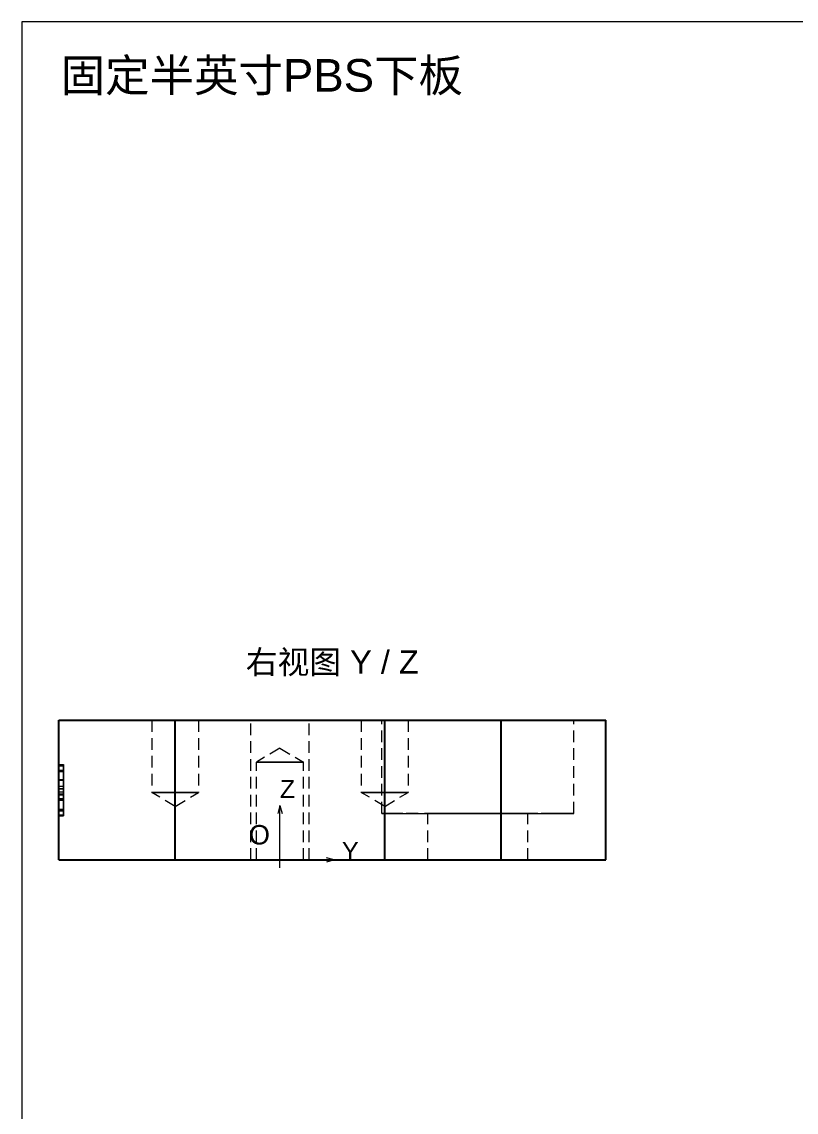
# Paper-space layout '01_三视图' of a CAD drawing. Header units: millimetres. Extents: x 8 to 452, y 8 to 289.
# Drawn here: x 8 to 107.8, y 148.5 to 289 of the extents above; entities that cross this region are included whole.
import ezdxf
from ezdxf.enums import TextEntityAlignment as Align

# ---------------------------------------------------------------- set-up
doc = ezdxf.new("R2010")
doc.units = ezdxf.units.MM
doc.linetypes.add('WP_HIDDEN', pattern=[2.3, 1.5, -0.8])
for name, color, linetype, lineweight in [('ANNOTATIONS', 7, 'CONTINUOUS', 18), ('HIDDEN', 7, 'WP_HIDDEN', 13), ('VISIBLE', 7, 'CONTINUOUS', 25)]:
    doc.layers.add(name, color=color, linetype=linetype, lineweight=lineweight)
doc.styles.add('CJK', font='Arial Unicode.ttf')

psp = doc.layouts.new('01_三视图')

# ---------------------------------------------------------------- linework, layer by layer
at = {"layer": 'ANNOTATIONS'}
for p, q in [((412, 289), (8, 289)), ((8, 289), (8, 8)), ((41.25, 188), (40.97, 187)), ((41.25, 181), (41.25, 188)), ((41.25, 188), (41.53, 187)), ((41.25, 180), (41.25, 182)), ((48.25, 181), (47.25, 181.28)), ((40.25, 181), (42.25, 181)), ((41.25, 181), (48.25, 181)), ((48.25, 181), (47.25, 180.72))]:
    psp.add_line(p, q, dxfattribs=at)
at = {"layer": 'HIDDEN'}
for points in [[(30.77, 199), (30.69, 199), (30.47, 199), (30.11, 199), (29.63, 199), (29.06, 199), (28.42, 199), (27.75, 199), (27.08, 199), (26.44, 199), (25.87, 199), (25.39, 199), (25.03, 199), (24.81, 199), (24.74, 199)], [(24.74, 199), (24.75, 199), (24.81, 199), (24.9, 199), (25.03, 199), (25.2, 199), (25.39, 199), (25.62, 199), (25.87, 199), (26.15, 199), (26.44, 199), (26.75, 199), (27.08, 199), (27.41, 199), (27.75, 199)], [(24.74, 199), (24.74, 189.7)], [(27.75, 199), (28.09, 199), (28.42, 199), (28.75, 199), (29.06, 199), (29.35, 199), (29.63, 199), (29.88, 199), (30.11, 199), (30.3, 199), (30.47, 199), (30.6, 199), (30.69, 199), (30.75, 199), (30.77, 199)], [(30.77, 199), (30.77, 189.7)], [(45, 199), (44.91, 199), (44.63, 199), (44.18, 199), (43.59, 199), (42.88, 199), (42.08, 199), (41.25, 199), (40.42, 199), (39.62, 199), (38.91, 199), (38.32, 199), (37.87, 199), (37.59, 199), (37.5, 199)], [(37.5, 199), (37.52, 199), (37.59, 199), (37.71, 199), (37.87, 199), (38.07, 199), (38.32, 199), (38.6, 199), (38.91, 199), (39.25, 199), (39.62, 199), (40.01, 199), (40.42, 199), (40.83, 199), (41.25, 199)], [(37.5, 181), (37.5, 199)], [(41.25, 199), (41.67, 199), (42.08, 199), (42.49, 199), (42.88, 199), (43.25, 199), (43.59, 199), (43.9, 199), (44.18, 199), (44.43, 199), (44.63, 199), (44.79, 199), (44.91, 199), (44.98, 199), (45, 199)], [(45, 181), (45, 199)], [(57.76, 199), (57.69, 199), (57.47, 199), (57.11, 199), (56.63, 199), (56.06, 199), (55.42, 199), (54.75, 199), (54.08, 199), (53.44, 199), (52.87, 199), (52.39, 199), (52.03, 199), (51.81, 199), (51.73, 199)], [(51.73, 199), (51.75, 199), (51.81, 199), (51.9, 199), (52.03, 199), (52.2, 199), (52.39, 199), (52.62, 199), (52.87, 199), (53.15, 199), (53.44, 199), (53.75, 199), (54.08, 199), (54.41, 199), (54.75, 199)], [(51.73, 199), (51.73, 189.7)], [(79.12, 199), (78.81, 199), (77.9, 199), (76.43, 199), (74.47, 199), (72.12, 199), (69.5, 199), (66.75, 199), (64, 199), (61.38, 199), (59.03, 199), (57.07, 199), (55.6, 199), (54.69, 199), (54.38, 199)], [(54.38, 199), (54.45, 199), (54.69, 199), (55.07, 199), (55.6, 199), (56.27, 199), (57.07, 199), (58, 199), (59.03, 199), (60.17, 199), (61.38, 199), (62.66, 199), (64, 199), (65.36, 199), (66.75, 199)], [(54.38, 187), (54.38, 199)], [(54.75, 199), (55.09, 199), (55.42, 199), (55.75, 199), (56.06, 199), (56.35, 199), (56.63, 199), (56.88, 199), (57.11, 199), (57.3, 199), (57.47, 199), (57.6, 199), (57.69, 199), (57.75, 199), (57.76, 199)], [(57.76, 199), (57.76, 189.7)], [(66.75, 199), (68.14, 199), (69.5, 199), (70.84, 199), (72.12, 199), (73.33, 199), (74.47, 199), (75.5, 199), (76.43, 199), (77.23, 199), (77.9, 199), (78.43, 199), (78.81, 199), (79.05, 199), (79.12, 199)], [(79.12, 187), (79.12, 199)], [(41.25, 195.41), (38.23, 193.6)], [(41.25, 195.41), (44.27, 193.6)], [(12.75, 193.07), (12.75, 193.24), (12.75, 193.3)], [(12.75, 193.3), (12.75, 193.25), (12.75, 193.08)], [(12.75, 193.3), (13.35, 193.3)], [(12.75, 193.01), (12.75, 193.17), (12.75, 193.22)], [(12.75, 193.22), (12.75, 193.19), (12.75, 193.12), (12.75, 193.01), (12.75, 192.84)], [(12.75, 192.71), (12.75, 192.93), (12.75, 193.09), (12.75, 193.19), (12.75, 193.22)], [(12.75, 193.22), (12.75, 193.19), (12.75, 193.1), (12.75, 192.95), (12.75, 192.74)], [(12.75, 193.22), (13.35, 193.22)], [(12.75, 193.19), (12.75, 186.81)], [(12.75, 193.13), (12.75, 193.18), (12.75, 193.19)], [(12.75, 193), (12.75, 193.14), (12.75, 193.19)], [(12.75, 187.56), (12.75, 193.19)], [(12.75, 193.19), (13.35, 193.19)], [(12.75, 192.83), (12.75, 193.02), (12.75, 193.13)], [(12.75, 193.13), (13.35, 193.13)], [(12.75, 193.08), (12.75, 192.82), (12.75, 192.44)], [(12.75, 192.4), (12.75, 192.79), (12.75, 193.07)], [(12.75, 192.41), (12.75, 192.76), (12.75, 193.01)], [(12.75, 192.4), (12.75, 192.75), (12.75, 193)], [(12.75, 192.84), (12.75, 192.63), (12.75, 192.39), (12.75, 192.1), (12.75, 191.78)], [(12.75, 192.22), (12.75, 192.57), (12.75, 192.83)], [(12.75, 192.74), (12.75, 192.48), (12.75, 192.16), (12.75, 191.79), (12.75, 191.37)], [(12.75, 191.45), (12.75, 192.14), (12.75, 192.44), (12.75, 192.71)], [(12.75, 192.23), (12.75, 192.38), (12.75, 192.48), (12.75, 192.55), (12.75, 192.57)], [(12.75, 192.57), (12.75, 192.55), (12.75, 192.49), (12.75, 192.39), (12.75, 192.25)], [(12.75, 192.57), (13.35, 192.57)], [(12.75, 192.57), (12.75, 192.54), (12.75, 192.44), (12.75, 192.28), (12.75, 192.05)], [(12.75, 192.11), (12.75, 192.31), (12.75, 192.45), (12.75, 192.54), (12.75, 192.57)], [(12.75, 192.27), (12.75, 192.4), (12.75, 192.49), (12.75, 192.54), (12.75, 192.56)], [(12.75, 192.56), (12.75, 192.54), (12.75, 192.48), (12.75, 192.38), (12.75, 192.25)], [(12.75, 192.56), (13.35, 192.56)], [(13.35, 193.08), (13.35, 193.25), (13.35, 193.3)], [(13.35, 193.3), (13.35, 193.24), (13.35, 193.07)], [(13.35, 192.84), (13.35, 193.01), (13.35, 193.12), (13.35, 193.19), (13.35, 193.22)], [(13.35, 193.22), (13.35, 193.17), (13.35, 193.01)], [(13.35, 192.74), (13.35, 192.95), (13.35, 193.1), (13.35, 193.19), (13.35, 193.22)], [(13.35, 193.22), (13.35, 193.19), (13.35, 193.09), (13.35, 192.93), (13.35, 192.71)], [(13.35, 186.81), (13.35, 193.19)], [(13.35, 193.19), (13.35, 193.18), (13.35, 193.13)], [(13.35, 193.19), (13.35, 193.14), (13.35, 193)], [(13.35, 193.19), (13.35, 187.56)], [(13.35, 193.13), (13.35, 193.02), (13.35, 192.83)], [(13.35, 192.44), (13.35, 192.81), (13.35, 193.08)], [(13.35, 193.07), (13.35, 192.79), (13.35, 192.4)], [(13.35, 193.01), (13.35, 192.76), (13.35, 192.41)], [(13.35, 193), (13.35, 192.75), (13.35, 192.4)], [(13.35, 191.78), (13.35, 192.1), (13.35, 192.39), (13.35, 192.64), (13.35, 192.84)], [(13.35, 192.83), (13.35, 192.57), (13.35, 192.22)], [(13.35, 191.37), (13.35, 191.8), (13.35, 192.17), (13.35, 192.48), (13.35, 192.74)], [(13.35, 192.71), (13.35, 192.44), (13.35, 192.14), (13.35, 191.81), (13.35, 191.45)], [(13.35, 192.25), (13.35, 192.39), (13.35, 192.49), (13.35, 192.55), (13.35, 192.57)], [(13.35, 192.57), (13.35, 192.55), (13.35, 192.48), (13.35, 192.38), (13.35, 192.23)], [(13.35, 192.05), (13.35, 192.28), (13.35, 192.44), (13.35, 192.54), (13.35, 192.57)], [(13.35, 192.57), (13.35, 192.54), (13.35, 192.45), (13.35, 192.31), (13.35, 192.11)], [(13.35, 192.25), (13.35, 192.38), (13.35, 192.48), (13.35, 192.54), (13.35, 192.56)], [(13.35, 192.56), (13.35, 192.54), (13.35, 192.49), (13.35, 192.4), (13.35, 192.27)], [(44.27, 193.6), (44.19, 193.6), (43.97, 193.6), (43.61, 193.6), (43.13, 193.6), (42.56, 193.6), (41.92, 193.6), (41.25, 193.6), (40.58, 193.6), (39.94, 193.6), (39.37, 193.6), (38.89, 193.6), (38.53, 193.6), (38.31, 193.6), (38.23, 193.6)], [(38.23, 193.6), (38.25, 193.6), (38.31, 193.6), (38.4, 193.6), (38.53, 193.6), (38.7, 193.6), (38.89, 193.6), (39.12, 193.6), (39.37, 193.6), (39.65, 193.6), (39.94, 193.6), (40.25, 193.6), (40.58, 193.6), (40.91, 193.6), (41.25, 193.6)], [(38.23, 181), (38.23, 193.6)], [(41.25, 193.6), (41.59, 193.6), (41.92, 193.6), (42.25, 193.6), (42.56, 193.6), (42.85, 193.6), (43.13, 193.6), (43.38, 193.6), (43.61, 193.6), (43.8, 193.6), (43.97, 193.6), (44.1, 193.6), (44.19, 193.6), (44.25, 193.6), (44.27, 193.6)], [(44.27, 181), (44.27, 193.6)], [(12.75, 192.44), (12.75, 192.01), (12.75, 191.54)], [(12.75, 190.16), (12.75, 192.44)], [(12.75, 192.44), (13.35, 192.44)], [(12.75, 192.44), (12.75, 192.38)], [(12.75, 190.51), (12.75, 192.44)], [(12.75, 192.44), (12.75, 192.42), (12.75, 192.35)], [(12.75, 191.46), (12.75, 191.98), (12.75, 192.41)], [(12.75, 191.56), (12.75, 192.4)], [(12.75, 191.39), (12.75, 191.92), (12.75, 192.4)], [(12.75, 192.38), (12.75, 192.24), (12.75, 192)], [(12.75, 192.38), (13.35, 192.38)], [(12.75, 192.35), (12.75, 192.22), (12.75, 192.02)], [(12.75, 191.6), (12.75, 191.97), (12.75, 192.27)], [(12.75, 192.25), (12.75, 191.89), (12.75, 191.46)], [(12.75, 192.25), (12.75, 192.07), (12.75, 191.86), (12.75, 191.61), (12.75, 191.33)], [(12.75, 191.29), (12.75, 191.82), (12.75, 192.04), (12.75, 192.23)], [(12.75, 191.35), (12.75, 191.8), (12.75, 192.22)], [(12.75, 189.96), (12.75, 190.61), (12.75, 191.2), (12.75, 191.71), (12.75, 191.93), (12.75, 192.11)], [(12.75, 192.05), (12.75, 191.88), (12.75, 191.68), (12.75, 191.19), (12.75, 190.6), (12.75, 189.96)], [(12.75, 192.02), (12.75, 191.76), (12.75, 191.46)], [(12.75, 192), (12.75, 191.69), (12.75, 191.32)], [(12.75, 191.78), (12.75, 191.39), (12.75, 190.95), (12.75, 190.47), (12.75, 189.96)], [(12.75, 191.03), (12.75, 191.28), (12.75, 191.6)], [(12.75, 190.79), (12.75, 191.56)], [(12.75, 191.54), (12.75, 191.12), (12.75, 190.75)], [(12.75, 189.96), (12.75, 190.39), (12.75, 190.79), (12.75, 191.15), (12.75, 191.46)], [(12.75, 191.46), (12.75, 190.52)], [(12.75, 191.46), (12.75, 191.15), (12.75, 190.9)], [(12.75, 190.69), (12.75, 191.45)], [(12.75, 191.33), (12.75, 191.39)], [(12.75, 191.39), (13.35, 191.39)], [(12.75, 191.37), (12.75, 191.29)], [(12.75, 191.37), (13.35, 191.37)], [(12.75, 189.97), (12.75, 190.27), (12.75, 190.6), (12.75, 191.35)], [(12.75, 191.33), (13.35, 191.33)], [(12.75, 191.32), (12.75, 190.83), (12.75, 190.63), (12.75, 190.46)], [(12.75, 191.29), (13.35, 191.29)], [(13.35, 191.54), (13.35, 192.01), (13.35, 192.44)], [(13.35, 192.44), (13.35, 190.16)], [(13.35, 192.38), (13.35, 192.44)], [(13.35, 192.44), (13.35, 190.51)], [(13.35, 192.35), (13.35, 192.42), (13.35, 192.44)], [(13.35, 192.41), (13.35, 191.98), (13.35, 191.46)], [(13.35, 192.4), (13.35, 191.56)], [(13.35, 192.4), (13.35, 191.93), (13.35, 191.39)], [(13.35, 192), (13.35, 192.24), (13.35, 192.38)], [(13.35, 192.02), (13.35, 192.22), (13.35, 192.35)], [(13.35, 192.27), (13.35, 191.97), (13.35, 191.6)], [(13.35, 191.46), (13.35, 191.89), (13.35, 192.25)], [(13.35, 191.33), (13.35, 191.62), (13.35, 191.86), (13.35, 192.07), (13.35, 192.25)], [(13.35, 192.23), (13.35, 192.04), (13.35, 191.82), (13.35, 191.57), (13.35, 191.29)], [(13.35, 192.22), (13.35, 191.8), (13.35, 191.35)], [(13.35, 192.11), (13.35, 191.95), (13.35, 191.76), (13.35, 191.53), (13.35, 191.28), (13.35, 191), (13.35, 190.68), (13.35, 190.33), (13.35, 189.96)], [(13.35, 189.96), (13.35, 190.33), (13.35, 190.68), (13.35, 190.99), (13.35, 191.27), (13.35, 191.51), (13.35, 191.73), (13.35, 191.9), (13.35, 192.05)], [(13.35, 191.46), (13.35, 191.76), (13.35, 192.02)], [(13.35, 191.32), (13.35, 191.69), (13.35, 192)], [(13.35, 189.96), (13.35, 190.49), (13.35, 190.98), (13.35, 191.41), (13.35, 191.78)], [(13.35, 191.6), (13.35, 191.28), (13.35, 191.03)], [(13.35, 191.56), (13.35, 190.79)], [(13.35, 190.75), (13.35, 191.12), (13.35, 191.54)], [(13.35, 191.46), (13.35, 191.16), (13.35, 190.81), (13.35, 190.41), (13.35, 189.96)], [(13.35, 190.52), (13.35, 191.46)], [(13.35, 190.9), (13.35, 191.15), (13.35, 191.46)], [(13.35, 191.45), (13.35, 190.69)], [(13.35, 191.39), (13.35, 191.33)], [(13.35, 191.29), (13.35, 191.37)], [(13.35, 191.35), (13.35, 190.95), (13.35, 190.59), (13.35, 190.26), (13.35, 189.97)], [(13.35, 190.46), (13.35, 190.63), (13.35, 190.83), (13.35, 191.06), (13.35, 191.32)], [(12.75, 190.58), (12.75, 191.03)], [(12.75, 190.9), (12.75, 190.71), (12.75, 190.58)], [(12.75, 190.2), (12.75, 190.46), (12.75, 190.79)], [(12.75, 190.75), (12.75, 190.42), (12.75, 190.15)], [(12.75, 189.91), (12.75, 190.69)], [(12.75, 190.17), (12.75, 190.58)], [(12.75, 190.58), (12.75, 190.53), (12.75, 190.51)], [(12.75, 190.52), (12.75, 190.22), (12.75, 189.9), (12.75, 189.17)], [(12.75, 190.51), (13.35, 190.51)], [(12.75, 190.46), (12.75, 190.32), (12.75, 190.23), (12.75, 190.17), (12.75, 190.16)], [(12.75, 189.63), (12.75, 189.82), (12.75, 189.98), (12.75, 190.11), (12.75, 190.2)], [(12.75, 190.2), (13.35, 190.2)], [(12.75, 189.52), (12.75, 189.88), (12.75, 190.17)], [(12.75, 190.16), (13.35, 190.16)], [(12.75, 190.15), (12.75, 189.75)], [(12.75, 189.4), (12.75, 189.43), (12.75, 189.53), (12.75, 189.71), (12.75, 189.97)], [(12.75, 189.96), (12.75, 189.2), (12.75, 188.5), (12.75, 187.87), (12.75, 187.6), (12.75, 187.36)], [(12.75, 188.14), (12.75, 188.53), (12.75, 188.97), (12.75, 189.44), (12.75, 189.96)], [(12.75, 187.86), (12.75, 188.03), (12.75, 188.23), (12.75, 188.73), (12.75, 189.31), (12.75, 189.96)], [(12.75, 189.96), (12.75, 189.31), (12.75, 188.73), (12.75, 188.24), (12.75, 188.03), (12.75, 187.87)], [(12.75, 188.79), (12.75, 189.41), (12.75, 189.68), (12.75, 189.91)], [(12.75, 187.56), (12.75, 189.76)], [(12.75, 189.76), (13.35, 189.76)], [(12.75, 189.76), (12.75, 189.73), (12.75, 189.65)], [(12.75, 189.75), (12.75, 189.58), (12.75, 189.44)], [(13.35, 191.03), (13.35, 190.58)], [(13.35, 190.58), (13.35, 190.71), (13.35, 190.9)], [(13.35, 190.79), (13.35, 190.46), (13.35, 190.2)], [(13.35, 190.15), (13.35, 190.42), (13.35, 190.75)], [(13.35, 190.69), (13.35, 189.91)], [(13.35, 190.58), (13.35, 190.17)], [(13.35, 190.51), (13.35, 190.53), (13.35, 190.58)], [(13.35, 189.17), (13.35, 189.57), (13.35, 189.93), (13.35, 190.25), (13.35, 190.52)], [(13.35, 190.16), (13.35, 190.18), (13.35, 190.23), (13.35, 190.33), (13.35, 190.46)], [(13.35, 190.2), (13.35, 189.97), (13.35, 189.63)], [(13.35, 190.17), (13.35, 189.88), (13.35, 189.52)], [(13.35, 189.75), (13.35, 190.15)], [(13.35, 189.97), (13.35, 189.72), (13.35, 189.54), (13.35, 189.44), (13.35, 189.4)], [(13.35, 189.96), (13.35, 189.42), (13.35, 188.94), (13.35, 188.52), (13.35, 188.14)], [(13.35, 187.36), (13.35, 187.58), (13.35, 187.82), (13.35, 188.1), (13.35, 188.41), (13.35, 188.75), (13.35, 189.12), (13.35, 189.52), (13.35, 189.96)], [(13.35, 189.96), (13.35, 189.58), (13.35, 189.24), (13.35, 188.93), (13.35, 188.65), (13.35, 188.4), (13.35, 188.19), (13.35, 188.01), (13.35, 187.86)], [(13.35, 187.87), (13.35, 188.01), (13.35, 188.19), (13.35, 188.41), (13.35, 188.65), (13.35, 188.93), (13.35, 189.24), (13.35, 189.58), (13.35, 189.96)], [(13.35, 189.91), (13.35, 189.69), (13.35, 189.43), (13.35, 189.13), (13.35, 188.79)], [(13.35, 189.76), (13.35, 187.56)], [(13.35, 189.65), (13.35, 189.73), (13.35, 189.76)], [(13.35, 189.44), (13.35, 189.57), (13.35, 189.75)], [(30.77, 189.7), (30.69, 189.7), (30.47, 189.7), (30.11, 189.7), (29.63, 189.7), (29.06, 189.7), (28.42, 189.7), (27.75, 189.7), (27.08, 189.7), (26.44, 189.7), (25.87, 189.7), (25.39, 189.7), (25.03, 189.7), (24.81, 189.7), (24.74, 189.7)], [(24.74, 189.7), (24.75, 189.7), (24.81, 189.7), (24.9, 189.7), (25.03, 189.7), (25.2, 189.7), (25.39, 189.7), (25.62, 189.7), (25.87, 189.7), (26.15, 189.7), (26.44, 189.7), (26.75, 189.7), (27.08, 189.7), (27.41, 189.7), (27.75, 189.7)], [(27.75, 187.89), (24.74, 189.7)], [(27.75, 189.7), (28.09, 189.7), (28.42, 189.7), (28.75, 189.7), (29.06, 189.7), (29.35, 189.7), (29.63, 189.7), (29.88, 189.7), (30.11, 189.7), (30.3, 189.7), (30.47, 189.7), (30.6, 189.7), (30.69, 189.7), (30.75, 189.7), (30.77, 189.7)], [(27.75, 187.89), (30.77, 189.7)], [(57.76, 189.7), (57.69, 189.7), (57.47, 189.7), (57.11, 189.7), (56.63, 189.7), (56.06, 189.7), (55.42, 189.7), (54.75, 189.7), (54.08, 189.7), (53.44, 189.7), (52.87, 189.7), (52.39, 189.7), (52.03, 189.7), (51.81, 189.7), (51.73, 189.7)], [(51.73, 189.7), (51.75, 189.7), (51.81, 189.7), (51.9, 189.7), (52.03, 189.7), (52.2, 189.7), (52.39, 189.7), (52.62, 189.7), (52.87, 189.7), (53.15, 189.7), (53.44, 189.7), (53.75, 189.7), (54.08, 189.7), (54.41, 189.7), (54.75, 189.7)], [(54.75, 187.89), (51.73, 189.7)], [(54.75, 189.7), (55.09, 189.7), (55.42, 189.7), (55.75, 189.7), (56.06, 189.7), (56.35, 189.7), (56.63, 189.7), (56.88, 189.7), (57.11, 189.7), (57.3, 189.7), (57.47, 189.7), (57.6, 189.7), (57.69, 189.7), (57.75, 189.7), (57.76, 189.7)], [(54.75, 187.89), (57.76, 189.7)], [(12.75, 189.65), (12.75, 189.5), (12.75, 189.28)], [(12.75, 188.66), (12.75, 189.18), (12.75, 189.63)], [(12.75, 188.61), (12.75, 189.09), (12.75, 189.52)], [(12.75, 189.51), (12.75, 188.72)], [(12.75, 189.51), (13.35, 189.51)], [(12.75, 189.44), (12.75, 189.27), (12.75, 189.07)], [(12.75, 186.81), (12.75, 189.4)], [(12.75, 189.4), (13.35, 189.4)], [(12.75, 189.28), (12.75, 188.99), (12.75, 188.66)], [(12.75, 189.17), (12.75, 188.66), (12.75, 188.2)], [(12.75, 189.07), (12.75, 188.82), (12.75, 188.54)], [(12.75, 188.14), (12.75, 188.5), (12.75, 188.93)], [(12.75, 188.93), (12.75, 188.86)], [(12.75, 188.93), (13.35, 188.93)], [(12.75, 188.86), (12.75, 188.25), (12.75, 187.71)], [(12.75, 188.86), (13.35, 188.86)], [(12.75, 187.99), (12.75, 188.12), (12.75, 188.31), (12.75, 188.53), (12.75, 188.79)], [(12.75, 188.72), (13.35, 188.72)], [(12.75, 187.83), (12.75, 188.23), (12.75, 188.66)], [(12.75, 188.66), (12.75, 188.37), (12.75, 188.12)], [(12.75, 187.65), (12.75, 188.12), (12.75, 188.61)], [(12.75, 188.54), (12.75, 188)], [(13.35, 189.28), (13.35, 189.5), (13.35, 189.65)], [(13.35, 189.63), (13.35, 189.18), (13.35, 188.66)], [(13.35, 189.52), (13.35, 189.1), (13.35, 188.61)], [(13.35, 188.72), (13.35, 189.51)], [(13.35, 189.07), (13.35, 189.27), (13.35, 189.44)], [(13.35, 189.4), (13.35, 186.81)], [(13.35, 188.66), (13.35, 188.99), (13.35, 189.28)], [(13.35, 188.2), (13.35, 188.65), (13.35, 189.17)], [(13.35, 188.54), (13.35, 188.82), (13.35, 189.07)], [(13.35, 188.93), (13.35, 188.49), (13.35, 188.14)], [(13.35, 188.86), (13.35, 188.93)], [(13.35, 187.71), (13.35, 188.25), (13.35, 188.86)], [(13.35, 188.79), (13.35, 188.52), (13.35, 188.29), (13.35, 188.12), (13.35, 187.99)], [(13.35, 188.66), (13.35, 188.23), (13.35, 187.83)], [(13.35, 188.12), (13.35, 188.37), (13.35, 188.66)], [(13.35, 188.61), (13.35, 187.65)], [(13.35, 188), (13.35, 188.54)], [(12.75, 188.2), (12.75, 187.35)], [(12.75, 187.08), (12.75, 187.29), (12.75, 187.54), (12.75, 187.82), (12.75, 188.14)], [(12.75, 187.65), (12.75, 187.86), (12.75, 188.14)], [(12.75, 188.12), (12.75, 187.92), (12.75, 187.77)], [(12.75, 188), (12.75, 187.77), (12.75, 187.6)], [(12.75, 187.56), (12.75, 187.99)], [(12.75, 187.87), (12.75, 187.64), (12.75, 187.48), (12.75, 187.38), (12.75, 187.34)], [(12.75, 187.34), (12.75, 187.38), (12.75, 187.48), (12.75, 187.64), (12.75, 187.86)], [(12.75, 187.23), (12.75, 187.49), (12.75, 187.83)], [(12.75, 187.77), (12.75, 187.66), (12.75, 187.59)], [(12.75, 187.71), (12.75, 187.47), (12.75, 187.27), (12.75, 187.09), (12.75, 186.95)], [(12.75, 186.95), (12.75, 187.25), (12.75, 187.65)], [(12.75, 187.46), (12.75, 187.5), (12.75, 187.65)], [(12.75, 187.6), (12.75, 187.49), (12.75, 187.46)], [(12.75, 187.59), (12.75, 187.56)], [(12.75, 186.81), (12.75, 187.56)], [(12.75, 187.56), (13.35, 187.56)], [(12.75, 187.46), (13.35, 187.46)], [(12.75, 187.36), (12.75, 187.07), (12.75, 186.86), (12.75, 186.74), (12.75, 186.7)], [(12.75, 187.35), (12.75, 186.81)], [(12.75, 187.34), (13.35, 187.34)], [(12.75, 186.92), (12.75, 187.05), (12.75, 187.23)], [(12.75, 186.7), (12.75, 186.72), (12.75, 186.79), (12.75, 186.91), (12.75, 187.08)], [(12.75, 186.95), (12.75, 186.84), (12.75, 186.76), (12.75, 186.72), (12.75, 186.7)], [(12.75, 186.7), (12.75, 186.72), (12.75, 186.76), (12.75, 186.84), (12.75, 186.95)], [(12.75, 186.81), (12.75, 186.84), (12.75, 186.92)], [(13.35, 187.35), (13.35, 188.2)], [(13.35, 188.14), (13.35, 187.82), (13.35, 187.53), (13.35, 187.28), (13.35, 187.08)], [(13.35, 188.14), (13.35, 187.87), (13.35, 187.65)], [(13.35, 187.77), (13.35, 187.92), (13.35, 188.12)], [(13.35, 187.6), (13.35, 187.77), (13.35, 188)], [(13.35, 187.99), (13.35, 187.56)], [(13.35, 187.34), (13.35, 187.38), (13.35, 187.47), (13.35, 187.64), (13.35, 187.87)], [(13.35, 187.86), (13.35, 187.64), (13.35, 187.47), (13.35, 187.38), (13.35, 187.34)], [(13.35, 187.83), (13.35, 187.48), (13.35, 187.23)], [(13.35, 187.59), (13.35, 187.66), (13.35, 187.77)], [(13.35, 186.95), (13.35, 187.09), (13.35, 187.27), (13.35, 187.47), (13.35, 187.71)], [(13.35, 187.65), (13.35, 187.5), (13.35, 187.46)], [(13.35, 187.65), (13.35, 187.25), (13.35, 186.95)], [(13.35, 187.46), (13.35, 187.49), (13.35, 187.6)], [(13.35, 187.56), (13.35, 187.59)], [(13.35, 187.56), (13.35, 186.81)], [(13.35, 186.7), (13.35, 186.74), (13.35, 186.87), (13.35, 187.07), (13.35, 187.36)], [(13.35, 186.81), (13.35, 187.35)], [(13.35, 187.23), (13.35, 187.05), (13.35, 186.92)], [(13.35, 187.08), (13.35, 186.91), (13.35, 186.79), (13.35, 186.72), (13.35, 186.7)], [(13.35, 186.95), (13.35, 186.84), (13.35, 186.76), (13.35, 186.72), (13.35, 186.7)], [(13.35, 186.7), (13.35, 186.72), (13.35, 186.76), (13.35, 186.84), (13.35, 186.95)], [(13.35, 186.92), (13.35, 186.84), (13.35, 186.81)], [(79.12, 187), (78.81, 187), (77.9, 187), (76.43, 187), (74.47, 187), (72.12, 187), (69.5, 187), (66.75, 187), (64, 187), (61.38, 187), (59.03, 187), (57.07, 187), (55.6, 187), (54.69, 187), (54.38, 187)], [(54.38, 187), (54.45, 187), (54.69, 187), (55.07, 187), (55.6, 187), (56.27, 187), (57.07, 187), (58, 187), (59.03, 187), (60.17, 187), (61.38, 187), (62.66, 187), (64, 187), (65.36, 187), (66.75, 187)], [(73.2, 187), (73.04, 187), (72.56, 187), (71.79, 187), (70.77, 187), (69.55, 187), (68.19, 187), (66.75, 187), (65.31, 187), (63.95, 187), (62.73, 187), (61.71, 187), (60.94, 187), (60.46, 187), (60.3, 187)], [(60.3, 187), (60.34, 187), (60.46, 187), (60.66, 187), (60.94, 187), (61.29, 187), (61.71, 187), (62.19, 187), (62.73, 187), (63.32, 187), (63.95, 187), (64.62, 187), (65.31, 187), (66.03, 187), (66.75, 187)], [(60.3, 181), (60.3, 187)], [(66.75, 187), (68.14, 187), (69.5, 187), (70.84, 187), (72.12, 187), (73.33, 187), (74.47, 187), (75.5, 187), (76.43, 187), (77.23, 187), (77.9, 187), (78.43, 187), (78.81, 187), (79.05, 187), (79.12, 187)], [(66.75, 187), (67.47, 187), (68.19, 187), (68.88, 187), (69.55, 187), (70.18, 187), (70.77, 187), (71.31, 187), (71.79, 187), (72.21, 187), (72.56, 187), (72.84, 187), (73.04, 187), (73.16, 187), (73.2, 187)], [(73.2, 181), (73.2, 187)], [(12.75, 186.81), (13.35, 186.81)], [(12.75, 186.7), (13.35, 186.7)], [(45, 181), (44.91, 181), (44.63, 181), (44.18, 181), (43.59, 181), (42.88, 181), (42.08, 181), (41.25, 181), (40.42, 181), (39.62, 181), (38.91, 181), (38.32, 181), (37.87, 181), (37.59, 181), (37.5, 181)], [(37.5, 181), (37.52, 181), (37.59, 181), (37.71, 181), (37.87, 181), (38.07, 181), (38.32, 181), (38.6, 181), (38.91, 181), (39.25, 181), (39.62, 181), (40.01, 181), (40.42, 181), (40.83, 181), (41.25, 181)], [(44.27, 181), (44.19, 181), (43.97, 181), (43.61, 181), (43.13, 181), (42.56, 181), (41.92, 181), (41.25, 181), (40.58, 181), (39.94, 181), (39.37, 181), (38.89, 181), (38.53, 181), (38.31, 181), (38.23, 181)], [(38.23, 181), (38.25, 181), (38.31, 181), (38.4, 181), (38.53, 181), (38.7, 181), (38.89, 181), (39.12, 181), (39.37, 181), (39.65, 181), (39.94, 181), (40.25, 181), (40.58, 181), (40.91, 181), (41.25, 181)], [(41.25, 181), (41.67, 181), (42.08, 181), (42.49, 181), (42.88, 181), (43.25, 181), (43.59, 181), (43.9, 181), (44.18, 181), (44.43, 181), (44.63, 181), (44.79, 181), (44.91, 181), (44.98, 181), (45, 181)], [(41.25, 181), (41.59, 181), (41.92, 181), (42.25, 181), (42.56, 181), (42.85, 181), (43.13, 181), (43.38, 181), (43.61, 181), (43.8, 181), (43.97, 181), (44.1, 181), (44.19, 181), (44.25, 181), (44.27, 181)], [(73.2, 181), (73.04, 181), (72.56, 181), (71.79, 181), (70.77, 181), (69.55, 181), (68.19, 181), (66.75, 181), (65.31, 181), (63.95, 181), (62.73, 181), (61.71, 181), (60.94, 181), (60.46, 181), (60.3, 181)], [(60.3, 181), (60.34, 181), (60.46, 181), (60.66, 181), (60.94, 181), (61.29, 181), (61.71, 181), (62.19, 181), (62.73, 181), (63.32, 181), (63.95, 181), (64.62, 181), (65.31, 181), (66.03, 181), (66.75, 181)], [(66.75, 181), (67.47, 181), (68.19, 181), (68.88, 181), (69.55, 181), (70.18, 181), (70.77, 181), (71.31, 181), (71.79, 181), (72.21, 181), (72.56, 181), (72.84, 181), (73.04, 181), (73.16, 181), (73.2, 181)]]:
    psp.add_lwpolyline(points, dxfattribs=at)
at = {"layer": 'VISIBLE'}
for points in [[(12.75, 199), (27.75, 199)], [(12.75, 181), (12.75, 199)], [(27.75, 199), (54.75, 199)], [(27.75, 181), (27.75, 199)], [(54.75, 199), (69.75, 199)], [(54.75, 181), (54.75, 199)], [(69.75, 199), (83.25, 199)], [(69.75, 181), (69.75, 199)], [(83.25, 181), (83.25, 199)], [(12.75, 181), (27.75, 181)], [(27.75, 181), (54.75, 181)], [(54.75, 181), (69.75, 181)], [(69.75, 181), (83.25, 181)]]:
    psp.add_lwpolyline(points, dxfattribs=at)

# ---------------------------------------------------------------- texts
at = {"layer": 'ANNOTATIONS', "style": 'CJK'}
for s, height, p in [('固定半英寸PBS下板', 4.2, (13, 280)), ('Z', 2.3, (41.25, 189)), ('O', 2.5, (37.25, 183)), ('Y', 2.3, (49.25, 181))]:
    psp.add_text(s, height=height, dxfattribs=at).set_placement(p)
psp.add_text('右视图 Y / Z', height=3, dxfattribs=at).set_placement((48, 205), align=Align.CENTER)

doc.saveas('drawing.dxf')
